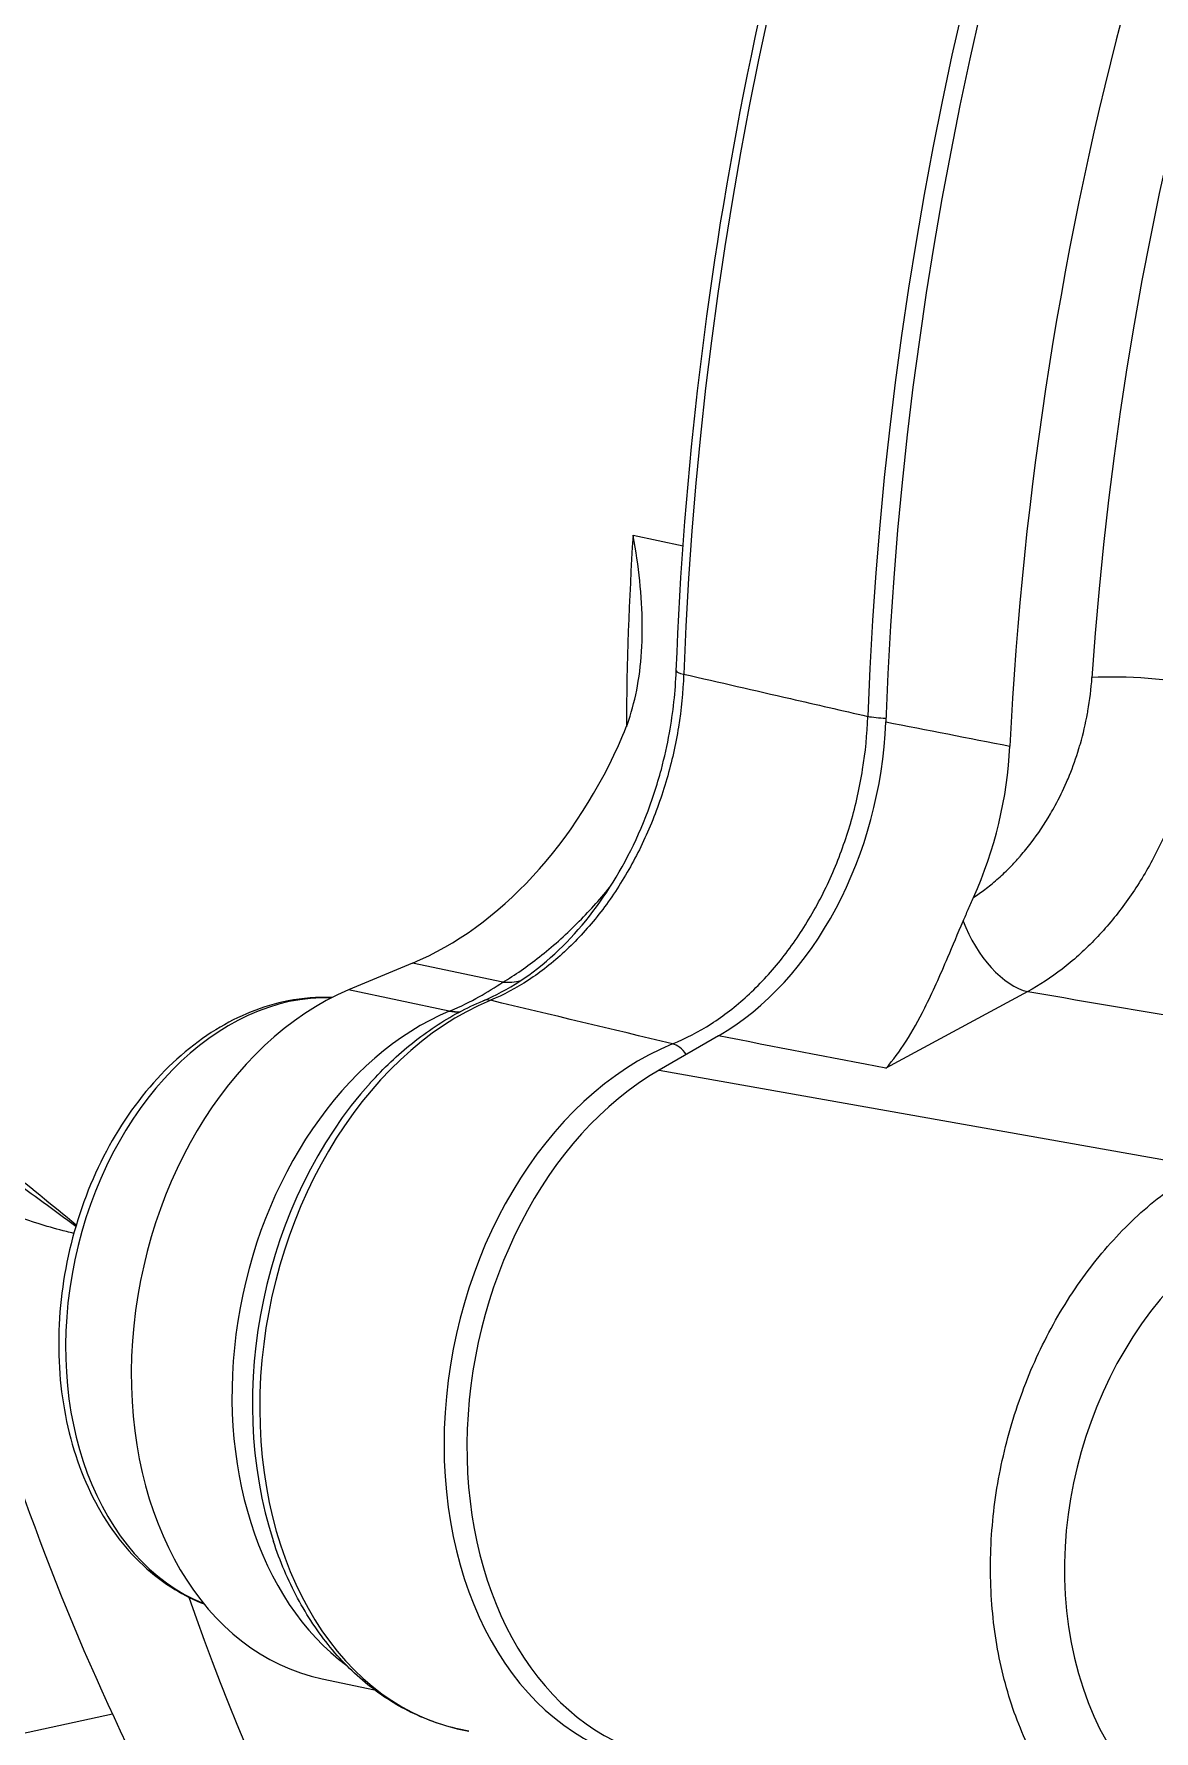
# Model space of a CAD drawing. Header units: millimetres. Extents: x 0 to 7722, y 0 to 5460.
# Drawn here: x 4428.26 to 4449.34, y 3614.56 to 3646.49 of the extents above; entities that cross this region are included whole.
import ezdxf

# ---------------------------------------------------------------- set-up
doc = ezdxf.new("R2010")
doc.units = ezdxf.units.MM
doc.header["$LTSCALE"] = 5
doc.layers.get('0').update_dxf_attribs({"linetype": 'CONTINUOUS'})

# ---------------------------------------------------------------- blocks, each defined once
blk = doc.blocks.new('RWFWFWEWEFWEFWEF')
for p, q in [((-70.966, 2.796), (-70.024, 2.597)), ((-75.115, -5.254), (-76.318, -5.759)), ((-73.416, -5.613), (-75.115, -5.254)), ((-74.425, -6.159), (-76.318, -5.759)), ((-63.538, -5.79), (-66.207, -7.232)), ((-74.425, -6.159), (-74.409, -6.152)), ((-69.36, -6.624), (-70.477, -7.267)), ((-70.477, -7.267), (-60.208, -9.093)), ((-76.818, -18.72), (-75.829, -18.929)), ((-105.669, -24.772), (-80.763, -19.378))]:
    blk.add_line(p, q)
for centre, major_axis, ratio, start_param, end_param in [((-49.006, 7.904), (9.968, 47.171), 0.724502, 0.264718, 1.929564), ((-90.725, 16.72), (6.926, 32.776), 0.724502, 5.83936, 8.240994), ((-32.113, 4.334), (10.626, 50.283), 0.724502, 0.69567, 1.804405), ((-28.741, 3.622), (-10.599, -50.155), 0.724502, 3.83544, 4.947821), ((-28.413, 3.552), (10.596, 50.143), 0.724502, 0.691442, 1.806916), ((-24.246, 2.711), (12.918, 49.784), 0.754122, 0.72933, 1.840649), ((-24.24, 2.714), (-12.438, -47.935), 0.754121, 3.885066, 4.958822), ((-35.494, 5.049), (-9.968, -47.171), 0.724502, 4.911525, 4.987398), ((-69.654, 0.226), (-0.5, 0.019), 0.15956, 0, 0.772923), ((-61.376, -0.128), (1.497, -0.1), 0.158526, 0.751136, 2.273004), ((-66.189, -0.567), (0.5, -0.018), 0.160782, 3.914299, 4.676407), ((-70.639, -1.21), (-1.237, -5.871), 0.724772, 0.575578, 1.806106), ((-76.178, 2.28), (1.654, 7.827), 0.724502, 3.606232, 4.441767), ((-68.495, -1.624), (-1.5, -5.814), 0.753145, 1.346402, 1.839264), ((-63.883, -4.432), (0.713, -1.32), 0.538868, 4.451617, 5.8465), ((-73.616, -4.2), (0.815, -1.259), 0.791536, 5.753336, 6.028753), ((-77.304, -11.718), (1.215, 5.748), 0.724502, 0.128627, 3.012966), ((-75.422, -12.116), (-1.396, -6.604), 0.724502, 3.606232, 6.283185), ((-72.716, -12.688), (-1.477, -6.989), 0.724502, 3.603705, 6.310713), ((-73.595, -6.424), (-0.192, 0.462), 0.616977, 5.855846, 6.283185), ((-518.509, 101.977), (-1379.728, 244.56), 0.020213, 1.91042, 1.915941), ((-73.528, -12.516), (-1.396, -6.604), 0.724502, 3.606232, 5.964652), ((-74.624, -4.746), (0.58, -1.383), 0.616198, 5.880204, 6.074374), ((-74.609, -4.74), (0.578, -1.384), 0.613726, 5.881245, 6.07174), ((-59.206, 10.061), (4.312, 20.407), 0.724502, 2.662093, 2.662095), ((-69.344, -13.4), (-1.45, -6.861), 0.724502, 3.595713, 6.310713), ((-70.168, -7.244), (0.188, -0.463), 0.619413, 1.930091, 2.720047), ((-69.015, -13.47), (-1.421, -6.726), 0.724502, 3.717497, 6.255658), ((-72.925, -12.643), (-1.457, -6.893), 0.724502, 4.036133, 5.388645), ((-58, -15.822), (1.577, 6.079), 0.754122, 0.611702, 3.75055), ((-28.413, 3.552), (9.448, 44.712), 0.724502, 2.030722, 2.030729), ((-28.418, 3.55), (9.66, 45.711), 0.724502, 2.041126, 2.041128), ((-46.669, 7.41), (-9.968, -47.171), 0.724502, 5.405764, 6.037566)]:
    blk.add_ellipse(centre, major_axis=major_axis, ratio=ratio, start_param=start_param, end_param=end_param)
for points, knots in [([(-48.37, 55.48), (-51.761, 55.076), (-55.113, 54.084), (-62.144, 50.775), (-65.751, 48.231), (-72.385, 41.864), (-75.379, 37.985), (-80.389, 29.332), (-82.391, 24.546), (-85.194, 14.572), (-85.994, 9.385), (-86.198, 2.546), (-86.179, 0.85), (-86.088, -0.831)], [5.947955, 5.947955, 5.947955, 5.947955, 6.209043, 6.209043, 6.523867, 6.523867, 6.853435, 6.853435, 7.187471, 7.187471, 7.521927, 7.521927, 7.632726, 7.632726, 7.632726, 7.632726]), ([(-70.153, 0.245), (-70.013, 3.983), (-69.562, 7.754), (-68.059, 15.181), (-67.008, 18.836), (-64.356, 25.852), (-62.755, 29.213), (-59.082, 35.477), (-57.009, 38.381), (-52.489, 43.59), (-50.043, 45.895), (-47.467, 47.844)], [5.054684, 5.054684, 5.054684, 5.054684, 5.276431, 5.276431, 5.498178, 5.498178, 5.719925, 5.719925, 5.941672, 5.941672, 6.163419, 6.163419, 6.163419, 6.163419]), ([(-71.155, -0.967), (-71.078, -0.787), (-71.01, -0.589), (-70.843, 0.066), (-70.788, 0.557), (-70.795, 1.659), (-70.86, 2.224), (-70.964, 2.788), (-70.965, 2.792), (-70.966, 2.796)], [1.2622522, 1.2622522, 1.2622522, 1.2622522, 1.3458745, 1.3458745, 1.5143173, 1.5143173, 1.6867926, 1.6867926, 1.6880447, 1.6880447, 1.6880447, 1.6880447]), ([(-73.787, -5.962), (-73.323, -5.769), (-72.859, -5.467), (-72.034, -4.706), (-71.658, -4.246), (-71.027, -3.224), (-70.763, -2.651), (-70.519, -1.908), (-70.474, -1.758), (-70.373, -1.382), (-70.322, -1.152), (-70.211, -0.535), (-70.168, -0.142), (-70.153, 0.245)], [0, 0, 0, 0, 0.2011654, 0.2011654, 0.3928748, 0.3928748, 0.5821626, 0.5821626, 0.6290192, 0.6290192, 0.6993722, 0.6993722, 0.817228, 0.817228, 0.817228, 0.817228]), ([(-70.014, 0.184), (-70.026, -0.151), (-70.059, -0.482), (-70.112, -0.812), (-70.138, -0.976), (-70.17, -1.14), (-70.206, -1.304), (-70.243, -1.466), (-70.284, -1.628), (-70.33, -1.789), (-70.378, -1.952), (-70.43, -2.113), (-70.486, -2.27), (-70.542, -2.427), (-70.602, -2.581), (-70.667, -2.731), (-70.732, -2.882), (-70.801, -3.03), (-70.874, -3.175), (-70.947, -3.318), (-71.024, -3.458), (-71.105, -3.596), (-71.188, -3.737), (-71.276, -3.873), (-71.366, -4.005), (-71.455, -4.135), (-71.548, -4.259), (-71.644, -4.379), (-71.739, -4.499), (-71.838, -4.615), (-71.941, -4.725), (-72.041, -4.833), (-72.144, -4.937), (-72.251, -5.036), (-72.253, -5.038), (-72.255, -5.04), (-72.257, -5.042), (-72.365, -5.142), (-72.477, -5.237), (-72.59, -5.326), (-72.703, -5.414), (-72.817, -5.496), (-72.933, -5.572), (-73.166, -5.725), (-73.406, -5.853), (-73.651, -5.954)], [0, 0, 0, 0, 0.125332, 0.125332, 0.125332, 0.187953, 0.187953, 0.187953, 0.25, 0.25, 0.25, 0.312938, 0.312938, 0.312938, 0.375626, 0.375626, 0.375626, 0.438318, 0.438318, 0.438318, 0.5, 0.5, 0.5, 0.563366, 0.563366, 0.563366, 0.626045, 0.626045, 0.626045, 0.688728, 0.688728, 0.688728, 0.75, 0.75, 0.75, 0.751262, 0.751262, 0.751262, 0.813492, 0.813492, 0.813492, 0.875532, 0.875532, 0.875532, 1, 1, 1, 1]), ([(-70.014, 0.184), (-69.344, 0.03), (-68.675, -0.123), (-68.006, -0.277), (-67.52, -0.388), (-67.034, -0.499), (-66.549, -0.611)], [0.000513353, 0.000513353, 0.000513353, 0.000513353, 0.003411953, 0.003411953, 0.003411953, 0.005515942, 0.005515942, 0.005515942, 0.005515942]), ([(-64.56, -4.019), (-64.488, -3.972), (-64.417, -3.922), (-64.347, -3.869), (-64.27, -3.81), (-64.194, -3.748), (-64.119, -3.683), (-64.041, -3.615), (-63.965, -3.543), (-63.89, -3.468), (-63.828, -3.406), (-63.768, -3.341), (-63.709, -3.275), (-63.698, -3.262), (-63.686, -3.249), (-63.675, -3.236), (-63.606, -3.156), (-63.539, -3.074), (-63.474, -2.989), (-63.344, -2.819), (-63.224, -2.639), (-63.113, -2.448), (-63.082, -2.395), (-63.052, -2.341), (-63.022, -2.286), (-62.946, -2.145), (-62.875, -1.999), (-62.81, -1.85), (-62.791, -1.807), (-62.773, -1.764), (-62.755, -1.72), (-62.689, -1.556), (-62.629, -1.389), (-62.577, -1.218), (-62.568, -1.188), (-62.559, -1.158), (-62.55, -1.127), (-62.496, -0.94), (-62.451, -0.749), (-62.416, -0.556), (-62.413, -0.54), (-62.41, -0.525), (-62.407, -0.509), (-62.37, -0.301), (-62.345, -0.092), (-62.331, 0.118)], [0, 0, 0, 0, 0.059331, 0.059331, 0.059331, 0.125, 0.125, 0.125, 0.193688, 0.193688, 0.193688, 0.25, 0.25, 0.25, 0.260904, 0.260904, 0.260904, 0.328122, 0.328122, 0.328122, 0.462516, 0.462516, 0.462516, 0.5, 0.5, 0.5, 0.596876, 0.596876, 0.596876, 0.625, 0.625, 0.625, 0.731243, 0.731243, 0.731243, 0.75, 0.75, 0.75, 0.865619, 0.865619, 0.865619, 0.875, 0.875, 0.875, 1, 1, 1, 1]), ([(-60.272, -0.039), (-60.289, -0.339), (-60.324, -0.639), (-60.377, -0.938), (-60.429, -1.237), (-60.499, -1.534), (-60.583, -1.822), (-60.668, -2.11), (-60.768, -2.392), (-60.885, -2.667), (-61.001, -2.941), (-61.134, -3.211), (-61.278, -3.465), (-61.423, -3.72), (-61.58, -3.96), (-61.749, -4.188), (-61.834, -4.302), (-61.922, -4.412), (-62.013, -4.519), (-62.104, -4.626), (-62.198, -4.73), (-62.294, -4.829), (-62.486, -5.026), (-62.686, -5.205), (-62.893, -5.365), (-63.1, -5.525), (-63.315, -5.667), (-63.538, -5.79)], [0, 0, 0, 0, 0.125, 0.125, 0.125, 0.25, 0.25, 0.25, 0.375, 0.375, 0.375, 0.5, 0.5, 0.5, 0.625, 0.625, 0.625, 0.687508, 0.687508, 0.687508, 0.75, 0.75, 0.75, 0.87503, 0.87503, 0.87503, 1, 1, 1, 1]), ([(-70.221, -6.774), (-69.973, -6.673), (-69.731, -6.547), (-69.497, -6.396), (-69.38, -6.32), (-69.264, -6.239), (-69.151, -6.151), (-69.038, -6.063), (-68.926, -5.969), (-68.817, -5.87), (-68.706, -5.768), (-68.599, -5.662), (-68.494, -5.55), (-68.391, -5.439), (-68.291, -5.324), (-68.194, -5.203), (-68.097, -5.083), (-68.004, -4.958), (-67.913, -4.827), (-67.825, -4.699), (-67.739, -4.566), (-67.657, -4.428), (-67.572, -4.286), (-67.492, -4.141), (-67.416, -3.993), (-67.342, -3.847), (-67.272, -3.698), (-67.207, -3.546), (-67.141, -3.395), (-67.08, -3.24), (-67.024, -3.083), (-66.969, -2.928), (-66.917, -2.771), (-66.871, -2.612), (-66.87, -2.608), (-66.869, -2.605), (-66.868, -2.601), (-66.821, -2.439), (-66.779, -2.274), (-66.742, -2.109), (-66.705, -1.944), (-66.673, -1.779), (-66.646, -1.613), (-66.593, -1.28), (-66.56, -0.945), (-66.549, -0.611)], [0, 0, 0, 0, 0.125345, 0.125345, 0.125345, 0.187972, 0.187972, 0.187972, 0.25, 0.25, 0.25, 0.312974, 0.312974, 0.312974, 0.375676, 0.375676, 0.375676, 0.438376, 0.438376, 0.438376, 0.5, 0.5, 0.5, 0.563418, 0.563418, 0.563418, 0.626121, 0.626121, 0.626121, 0.688821, 0.688821, 0.688821, 0.75, 0.75, 0.75, 0.751338, 0.751338, 0.751338, 0.813531, 0.813531, 0.813531, 0.875546, 0.875546, 0.875546, 1, 1, 1, 1]), ([(-73.416, -5.613), (-73.19, -5.479), (-72.958, -5.32), (-72.724, -5.135), (-72.49, -4.95), (-72.253, -4.739), (-72.016, -4.503), (-71.807, -4.294), (-71.601, -4.068), (-71.4, -3.826)], [0, 0, 0, 0, 0.25, 0.25, 0.25, 0.5, 0.5, 0.5, 0.7207422, 0.7207422, 0.7207422, 0.7207422]), ([(-64.754, -4.462), (-64.723, -4.39), (-64.691, -4.316), (-64.626, -4.169), (-64.593, -4.094), (-64.56, -4.019)], [-0.04971435, -0.04971435, -0.04971435, -0.04971435, -0.02487409, -0.02487409, -0.00000027, -0.00000027, -0.00000027, -0.00000027]), ([(-66.207, -7.232), (-66.206, -7.231), (-66.205, -7.229), (-65.945, -6.937), (-65.708, -6.555), (-65.333, -5.809), (-65.19, -5.488), (-64.95, -4.925), (-64.855, -4.697), (-64.754, -4.462)], [-0.0010108, -0.0010108, -0.0010108, -0.0010108, 0, 0, 0.2070955, 0.2070955, 0.3366687, 0.3366687, 0.4176051, 0.4176051, 0.4176051, 0.4176051]), ([(-74.409, -6.152), (-74.204, -6.067), (-74.027, -5.978), (-73.865, -5.888), (-73.704, -5.798), (-73.559, -5.705), (-73.416, -5.613)], [0, 0, 0, 0, 0.500352, 0.500352, 0.500352, 1, 1, 1, 1]), ([(-76.627, -5.901), (-76.902, -5.889), (-77.181, -5.91), (-77.926, -6.056), (-78.387, -6.242), (-79.27, -6.788), (-79.689, -7.155), (-80.439, -8.031), (-80.767, -8.544), (-81.294, -9.661), (-81.493, -10.264), (-81.742, -11.5), (-81.793, -12.133), (-81.738, -13.365), (-81.632, -13.964), (-81.273, -15.069), (-81.019, -15.574), (-80.386, -16.428), (-80.01, -16.781), (-79.411, -17.146), (-79.227, -17.238), (-79.038, -17.311)], [5.825584, 5.825584, 5.825584, 5.825584, 6.005367, 6.005367, 6.312014, 6.312014, 6.633038, 6.633038, 6.961289, 6.961289, 7.290978, 7.290978, 7.6207, 7.6207, 7.950365, 7.950365, 8.27831, 8.27831, 8.598016, 8.598016, 8.730571, 8.730571, 8.730571, 8.730571]), ([(-75.909, -7.506), (-75.784, -7.368), (-75.656, -7.237), (-75.391, -6.987), (-75.255, -6.869), (-74.977, -6.646), (-74.834, -6.542), (-74.544, -6.349), (-74.395, -6.261), (-74.094, -6.099), (-73.941, -6.026), (-73.787, -5.962)], [5.9645491, 5.9645491, 5.9645491, 5.9645491, 6.0510347, 6.0510347, 6.1375204, 6.1375204, 6.224006, 6.224006, 6.3104917, 6.3104917, 6.3969773, 6.3969773, 6.3969773, 6.3969773]), ([(-84.136, -8.249), (-83.652, -8.588), (-83.163, -8.945), (-82.667, -9.309), (-82.266, -9.603), (-81.861, -9.902), (-81.449, -10.201)], [0, 0, 0, 0, 0.5, 0.5, 0.5, 0.9039568, 0.9039568, 0.9039568, 0.9039568]), ([(-81.488, -10.34), (-81.534, -10.329), (-81.579, -10.318), (-81.624, -10.306), (-81.791, -10.264), (-81.95, -10.22), (-82.102, -10.174), (-82.115, -10.17), (-82.128, -10.166), (-82.141, -10.162), (-82.429, -10.072), (-82.69, -9.976), (-82.924, -9.871), (-82.933, -9.867), (-82.942, -9.863), (-82.951, -9.859), (-83.063, -9.808), (-83.169, -9.756), (-83.268, -9.701), (-83.276, -9.697), (-83.283, -9.693), (-83.291, -9.689), (-83.39, -9.634), (-83.482, -9.577), (-83.567, -9.519), (-83.573, -9.515), (-83.579, -9.511), (-83.585, -9.507), (-83.669, -9.448), (-83.746, -9.388), (-83.816, -9.327), (-83.89, -9.262), (-83.956, -9.195), (-84.013, -9.127), (-84.016, -9.123), (-84.019, -9.12), (-84.022, -9.116), (-84.132, -8.983), (-84.211, -8.845), (-84.257, -8.702), (-84.258, -8.699), (-84.259, -8.696), (-84.26, -8.693), (-84.27, -8.661), (-84.278, -8.628), (-84.285, -8.595)], [0.0399088, 0.0399088, 0.0399088, 0.0399088, 0.0567249, 0.0567249, 0.0567249, 0.1195895, 0.1195895, 0.1195895, 0.125, 0.125, 0.125, 0.2452646, 0.2452646, 0.2452646, 0.25, 0.25, 0.25, 0.3081058, 0.3081058, 0.3081058, 0.3125, 0.3125, 0.3125, 0.3709496, 0.3709496, 0.3709496, 0.375, 0.375, 0.375, 0.4337981, 0.4337981, 0.4337981, 0.4966557, 0.4966557, 0.4966557, 0.5, 0.5, 0.5, 0.62239, 0.62239, 0.62239, 0.625, 0.625, 0.625, 0.6525575, 0.6525575, 0.6525575, 0.6525575]), ([(-84.285, -8.595), (-83.681, -11.541), (-82.83, -14.413), (-80.619, -19.908), (-79.258, -22.531), (-76.015, -27.409), (-74.131, -29.664), (-69.861, -33.65), (-67.472, -35.379), (-64.791, -36.806), (-64.697, -36.855), (-64.602, -36.904)], [1.5358502, 1.5358502, 1.5358502, 1.5358502, 1.7418179, 1.7418179, 1.9477856, 1.9477856, 2.1537533, 2.1537533, 2.359721, 2.359721, 2.3672185, 2.3672185, 2.3672185, 2.3672185]), ([(-60.432, -22.713), (-60.754, -22.632), (-61.063, -22.513), (-61.359, -22.357), (-61.678, -22.188), (-61.984, -21.973), (-62.263, -21.721), (-62.541, -21.47), (-62.794, -21.183), (-63.022, -20.859), (-63.136, -20.697), (-63.245, -20.524), (-63.344, -20.346), (-63.444, -20.167), (-63.535, -19.983), (-63.618, -19.791), (-63.785, -19.41), (-63.92, -19.003), (-64.022, -18.57), (-64.124, -18.137), (-64.19, -17.691), (-64.22, -17.234), (-64.236, -17.006), (-64.242, -16.776), (-64.24, -16.542), (-64.238, -16.309), (-64.226, -16.072), (-64.206, -15.838), (-64.165, -15.367), (-64.089, -14.9), (-63.978, -14.437), (-63.868, -13.975), (-63.721, -13.515), (-63.546, -13.078), (-63.37, -12.641), (-63.164, -12.223), (-62.928, -11.824), (-62.81, -11.625), (-62.684, -11.43), (-62.553, -11.245), (-62.423, -11.06), (-62.287, -10.882), (-62.145, -10.713), (-62.003, -10.543), (-61.856, -10.382), (-61.703, -10.228), (-61.55, -10.075), (-61.391, -9.928), (-61.228, -9.792), (-60.902, -9.519), (-60.562, -9.285), (-60.208, -9.093)], [0.1917974, 0.1917974, 0.1917974, 0.1917974, 0.2498378, 0.2498378, 0.2498378, 0.3125, 0.3125, 0.3125, 0.3749511, 0.3749511, 0.3749511, 0.40625, 0.40625, 0.40625, 0.4375, 0.4375, 0.4375, 0.4999216, 0.4999216, 0.4999216, 0.5625, 0.5625, 0.5625, 0.59375, 0.59375, 0.59375, 0.6248946, 0.6248946, 0.6248946, 0.6875, 0.6875, 0.6875, 0.75, 0.75, 0.75, 0.8125, 0.8125, 0.8125, 0.84375, 0.84375, 0.84375, 0.875, 0.875, 0.875, 0.90625, 0.90625, 0.90625, 0.9375, 0.9375, 0.9375, 1, 1, 1, 1]), ([(-74.053, -19.704), (-74.386, -19.646), (-74.712, -19.547), (-75.333, -19.267), (-75.629, -19.087), (-76.178, -18.657), (-76.433, -18.406), (-76.892, -17.846), (-77.098, -17.536), (-77.456, -16.868), (-77.608, -16.51), (-77.732, -16.134)], [3.6899688, 3.6899688, 3.6899688, 3.6899688, 3.8743824, 3.8743824, 4.058796, 4.058796, 4.2432096, 4.2432096, 4.4276232, 4.4276232, 4.6120368, 4.6120368, 4.6120368, 4.6120368])]:
    blk.add_open_spline(points, degree=3, knots=knots)
for points in [[(-66.212, -0.714), (-65.433, -0.866), (-64.654, -1.019), (-63.875, -1.171)], [(-66.597, -1.255), (-66.597, -1.255), (-66.597, -1.255), (-66.597, -1.255)], [(-70.221, -6.774), (-71.365, -6.5), (-72.508, -6.227), (-73.651, -5.954)], [(-66.207, -7.232), (-67.258, -7.029), (-68.309, -6.827), (-69.36, -6.624)], [(-84.188, -8.025), (-83.268, -8.686), (-82.357, -9.425), (-81.442, -10.178)], [(-61.478, -10.012), (-61.478, -10.012), (-61.478, -10.012), (-61.478, -10.011)], [(-62.875, -11.736), (-62.875, -11.736), (-62.875, -11.736), (-62.875, -11.736)], [(-62.868, -11.725), (-62.868, -11.725), (-62.868, -11.725), (-62.869, -11.725)], [(-63.127, -12.179), (-63.127, -12.178), (-63.127, -12.178), (-63.126, -12.178)], [(-64.24, -16.563), (-64.24, -16.563), (-64.24, -16.562), (-64.24, -16.562)], [(-64.211, -17.356), (-64.211, -17.356), (-64.212, -17.356), (-64.212, -17.356)], [(-64.193, -17.554), (-64.193, -17.554), (-64.193, -17.554), (-64.193, -17.554)]]:
    blk.add_open_spline(points, degree=3)

msp = doc.modelspace()

# ---------------------------------------------------------------- block references
msp.add_blockref('RWFWFWEWEFWEFWEF', (4510.5, 3634.26))

doc.saveas('drawing.dxf')
